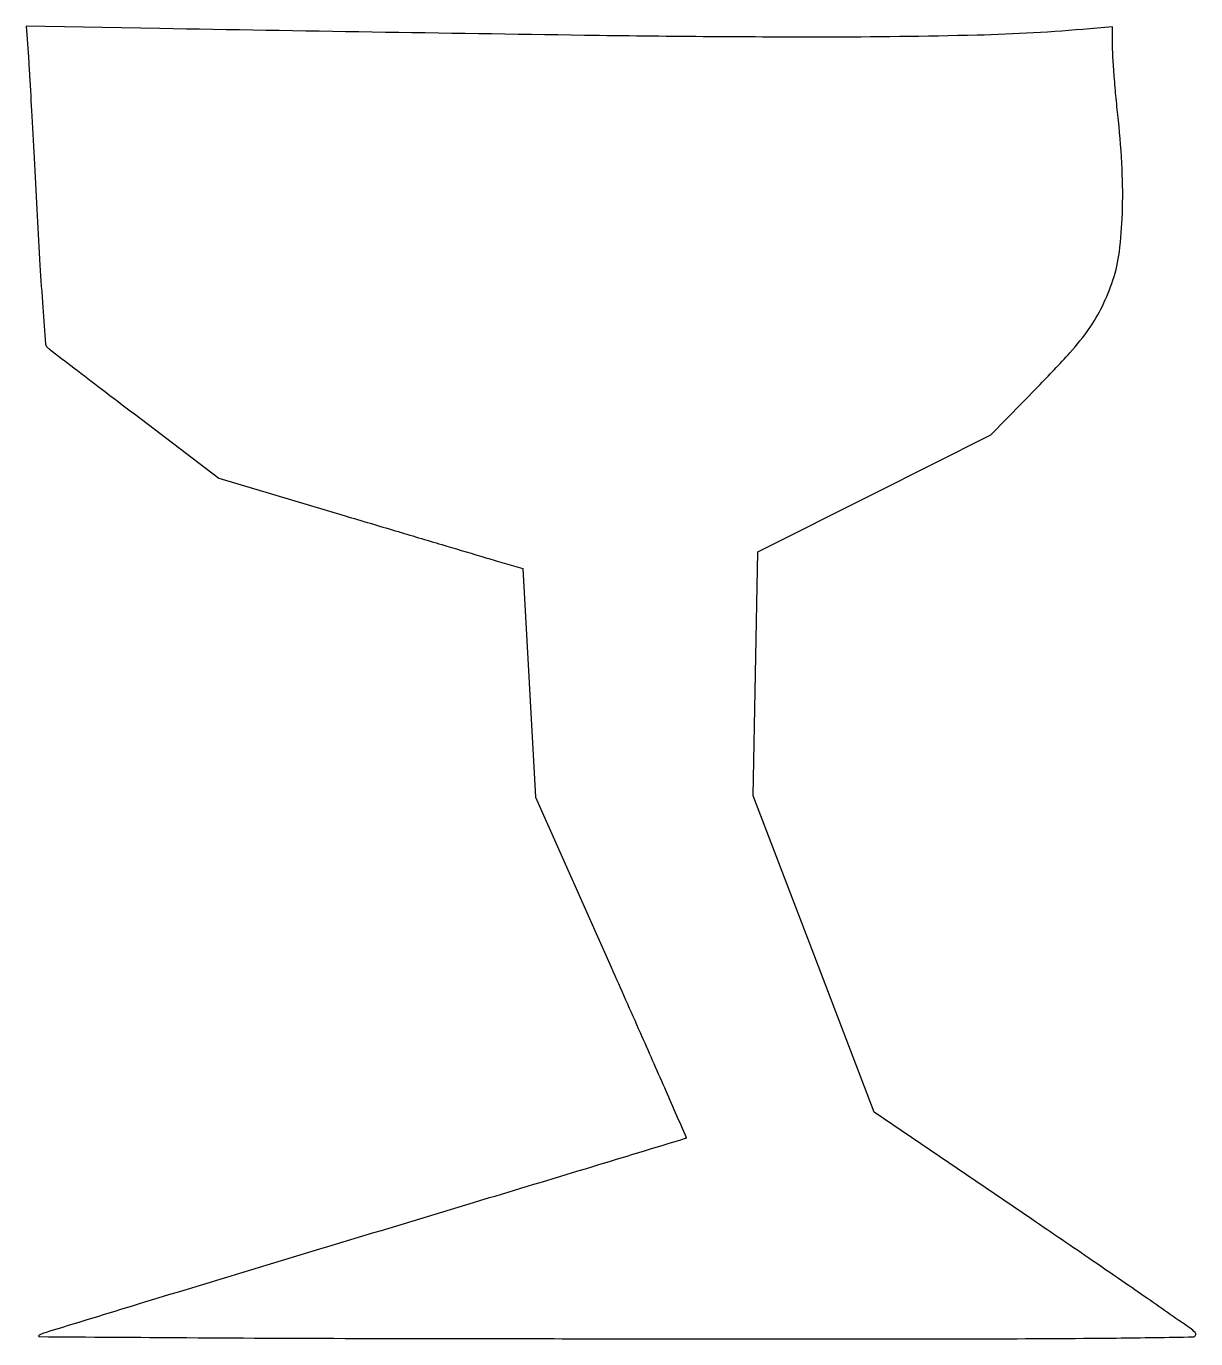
# Model space of a CAD drawing. Extents: x 0 to 322, y 0 to 361.
import ezdxf

# ---------------------------------------------------------------- set-up
doc = ezdxf.new("R2010")
doc.units = 0

msp = doc.modelspace()

# ---------------------------------------------------------------- linework, layer by layer
msp.add_lwpolyline([(0.546389, 352.89727, -0.003037), (0.870035, 347.764371, -0.000376), (1.498639, 336.579963, -0.000444), (2.223459, 323.294774, -0.000367), (2.972641, 309.140902, 0.002114), (3.740766, 295.530246, 0.003407), (4.523079, 283.943838, 0.000662), (5.293677, 273.764213, 0.191228), (5.659098, 273.016864, 0.021023), (6.338805, 272.448884, 0.000115), (13.076373, 267.286252, 0.000503), (20.763965, 261.410742, 0.000319), (29.728553, 254.582568), (52.957107, 236.913211), (87.728553, 226.556031, 0.000043), (101.560707, 222.437219, 0.000054), (114.361528, 218.628223, 0.000043), (125.101673, 215.434673, 0.000436), (129.566012, 214.111874), (136.632023, 212.024898), (138.393524, 180.571913), (140.155025, 149.118928), (160.977726, 102.309464, -0.000546), (168.946118, 84.343692, -0.000907), (175.618797, 69.180485, -0.000036), (181.616478, 55.481093, -0.298996), (181.579281, 55.262401, -0.132456), (181.36102, 55.126209, -0.000006), (155.593934, 47.311089, -0.000277), (127.160447, 38.704851, -0.000167), (93.429068, 28.527755, 0.000337), (59.575936, 18.301396, 0.000542), (30.741664, 9.535836, 0.000079), (5.140417, 1.718366, 0.036511), (3.5, 1.083034, 0.797209), (3.598827, 0.636431, 0.000139), (44.174124, 0.365881, 0.00107), (93.945683, 0.154336, 0.000423), (162.404988, 0.06768, 0.000183), (263.674441, 0.062072, 0.002563), (300.074168, 0.259903, 0.002057), (321.203885, 0.57, 0.645341), (321.710898, 1.75, 0.055637), (320.341394, 2.949386, 0.000404), (307.842679, 11.634942, 0.001531), (293.483267, 21.531364, 0.00098), (276.745454, 32.943421), (233.379088, 62.386841), (216.742431, 105.943421), (200.105774, 149.5), (200.706351, 183.069988), (201.306929, 216.639976), (233.41644, 232.72838), (265.525951, 248.816784), (278.545301, 262.158392, 0.009695), (287.263621, 271.446134, 0.030581), (292.586696, 278.120309, 0.040821), (296.186032, 284.256163, 0.031416), (299.111012, 291.451537, 0.050328), (300.868861, 299.213174, 0.022074), (301.69142, 309.735976, 0.019849), (301.619833, 322.031375, 0.015393), (300.599426, 335.379292, -0.003491), (299.98714, 341.475533, -0.003652), (299.469831, 347.488818, -0.003507), (299.097417, 352.688572, -0.016123), (299, 355.708886), (299, 361.159188), (292.75, 360.601915, -0.015957), (261.714473, 358.830412, -0.006327), (219.01212, 358.298601, -0.003595), (153.639372, 358.78174, -0.000714), (36.732846, 360.653373), (-0.034309, 361.294539)], format="xyb", close=True)

doc.saveas('drawing.dxf')
